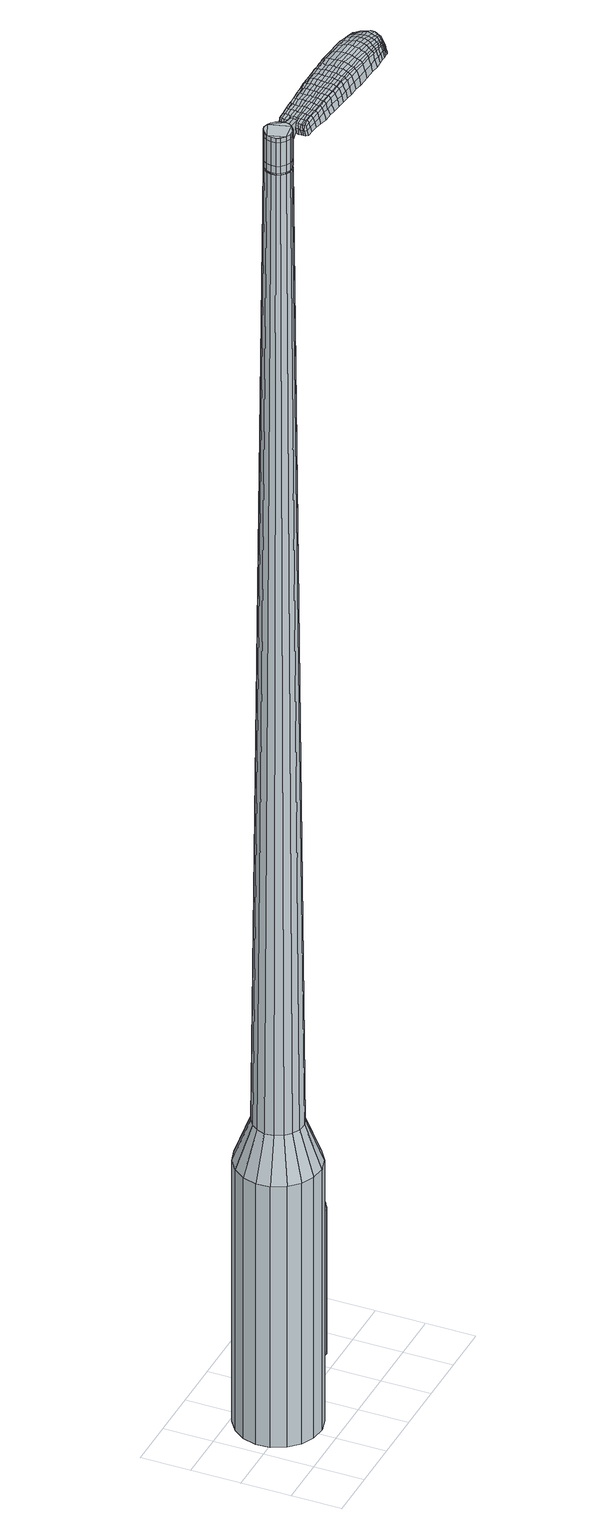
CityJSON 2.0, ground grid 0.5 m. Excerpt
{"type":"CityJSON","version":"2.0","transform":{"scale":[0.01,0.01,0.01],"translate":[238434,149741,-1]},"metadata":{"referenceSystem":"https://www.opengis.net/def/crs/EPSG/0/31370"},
"CityObjects":{
"object1":{"type":"GenericCityObject","attributes":{"cluster":750,"mean_distance_to_centroid":0.29,"new_centroid_x":238434.53,"new_centroid_y":149741.58,"mean_distance_to_camera":14.58,"H1":8.14,"H2":8.27,"Z_final":110.75,"cluster2":-1,"proj_x":238434.38,"proj_y":149743.24,"id_line":48011,"bearing_l":264.84,"distance":1.67,"orientation":"left","G_obj":354.84},"geometry":[{"type":"MultiSurface","lod":"2","boundaries":[[[0,1,2,3]],[[1,4,5,2]],[[4,6,7,5]],[[6,8,9,7]],[[8,10,11,9]],[[10,12,13,11]],[[12,14,15,13]],[[14,16,17,15]],[[16,18,19,17]],[[18,20,21,19]],[[20,22,23,21]],[[22,24,25,23]],[[24,26,27,25]],[[26,28,29,27]],[[28,30,31,29]],[[30,32,33,31]],[[32,34,35,33]],[[34,0,3,35]],[[36,37,38,39]],[[38,40,41,42]],[[41,43,42]],[[42,44,45,46]],[[45,47,46]],[[46,48,49,50]],[[49,51,50]],[[42,46,50,38]],[[50,52,39,38]],[[53,36,39]],[[2,5,7,35]],[[7,9,11,15]],[[11,13,15]],[[15,17,19,23]],[[19,21,23]],[[23,25,27,31]],[[27,29,31]],[[15,23,31,7]],[[31,33,35,7]],[[3,2,35]],[[1,0,54,55]],[[0,34,56,54]],[[34,32,57,56]],[[32,30,58,57]],[[30,28,59,58]],[[28,26,60,59]],[[26,24,61,60]],[[24,22,62,61]],[[22,20,63,62]],[[20,18,64,63]],[[18,16,65,64]],[[16,14,66,65]],[[14,12,67,66]],[[12,10,68,67]],[[10,8,69,68]],[[8,6,70,69]],[[6,4,71,70]],[[4,1,55,71]],[[55,54,72,73]],[[54,56,74,72]],[[56,57,75,74]],[[57,58,76,75]],[[58,59,77,76]],[[59,60,78,77]],[[60,61,79,78]],[[61,62,80,79]],[[62,63,81,80]],[[63,64,82,81]],[[64,65,83,82]],[[65,66,84,83]],[[66,67,85,84]],[[67,68,86,85]],[[68,69,87,86]],[[69,70,88,87]],[[70,71,89,88]],[[71,55,73,89]],[[90,91,92,93]],[[74,94,91,90]],[[75,95,94,74]],[[76,96,95,75]],[[77,97,96,76]],[[98,99,97,77]],[[100,101,99,98]],[[80,102,101,100]],[[103,104,102,80]],[[105,106,104,103]],[[107,108,106,105]],[[109,110,108,107]],[[111,112,110,109]],[[113,114,112,111]],[[115,116,114,113]],[[117,118,116,115]],[[119,120,118,117]],[[93,92,120,119]],[[121,122,123,124]],[[125,121,124,126]],[[127,125,126,128]],[[129,127,128,130]],[[131,129,130,132]],[[133,131,132,134]],[[135,133,134,136]],[[137,135,136,138]],[[139,137,138,140]],[[141,139,140,142]],[[143,141,142,144]],[[145,143,144,146]],[[147,145,146,148]],[[149,147,148,150]],[[151,149,150,152]],[[153,151,152,154]],[[73,72,90,93]],[[72,74,90]],[[78,98,77]],[[78,79,100,98]],[[79,80,100]],[[81,103,80]],[[81,82,105,103]],[[82,83,107,105]],[[83,84,109,107]],[[84,85,111,109]],[[85,86,113,111]],[[86,87,115,113]],[[87,88,117,115]],[[88,89,119,117]],[[89,73,93,119]],[[155,156,92,91]],[[156,157,120,92]],[[157,158,118,120]],[[158,159,116,118]],[[159,160,114,116]],[[160,161,112,114]],[[161,162,110,112]],[[162,163,108,110]],[[163,164,106,108]],[[164,165,104,106]],[[165,102,104]],[[166,101,102]],[[166,167,99,101]],[[167,97,99]],[[155,91,94]],[[39,52,153,168]],[[156,155,169,154]],[[53,39,168,122]],[[155,94,123,169]],[[36,53,122,121]],[[94,95,124,123]],[[37,36,121,125]],[[95,96,126,124]],[[38,37,125,127]],[[96,97,128,126]],[[40,38,127,129]],[[97,167,130,128]],[[41,40,129,131]],[[167,166,132,130]],[[43,41,131,133]],[[166,102,134,132]],[[42,43,133,135]],[[102,165,136,134]],[[44,42,135,137]],[[165,164,138,136]],[[45,44,137,139]],[[164,163,140,138]],[[47,45,139,141]],[[163,162,142,140]],[[46,47,141,143]],[[162,161,144,142]],[[48,46,143,145]],[[161,160,146,144]],[[49,48,145,147]],[[160,159,148,146]],[[51,49,147,149]],[[159,158,150,148]],[[50,51,149,151]],[[158,157,152,150]],[[52,50,151,153]],[[157,156,154,152]],[[153,154,170,171]],[[154,169,172,170]],[[169,123,173,172]],[[123,122,174,173]],[[122,168,175,174]],[[168,153,171,175]],[[176,177,178,179]],[[180,176,179,181]],[[176,180,182,183]],[[177,176,183,184]],[[185,186,187,188]],[[189,185,188,190]],[[185,189,191,192]],[[186,185,192,193]],[[194,195,196,197]],[[198,194,197,199]],[[194,198,200,201]],[[195,194,201,202]],[[203,204,205,206]],[[207,203,206,208]],[[203,207,209,210]],[[204,203,210,211]],[[212,213,214,215]],[[216,212,215,217]],[[212,216,218,219]],[[213,212,219,220]],[[221,222,223,224]],[[225,221,224,226]],[[221,225,227,228]],[[222,221,228,229]],[[230,231,232,233]],[[222,230,233,223]],[[230,222,229,234]],[[231,230,234,235]],[[236,237,238,239]],[[231,236,239,232]],[[236,231,235,240]],[[237,236,240,241]],[[242,180,181,243]],[[237,242,243,238]],[[242,237,241,244]],[[180,242,244,182]],[[245,246,247,248]],[[249,245,248,250]],[[245,249,251,252]],[[246,245,252,253]],[[254,255,256,257]],[[246,254,257,247]],[[254,246,253,258]],[[255,254,258,259]],[[260,261,262,263]],[[255,260,263,256]],[[260,255,259,264]],[[261,260,264,265]],[[266,267,268,269]],[[261,266,269,262]],[[266,261,265,270]],[[267,266,270,271]],[[272,177,184,273]],[[267,272,273,268]],[[272,267,271,274]],[[177,272,274,178]],[[275,276,277,278]],[[279,275,278,280]],[[275,279,281,282]],[[276,275,282,283]],[[284,285,286,287]],[[276,284,287,277]],[[284,276,283,288]],[[285,284,288,289]],[[290,291,292,293]],[[285,290,293,286]],[[290,285,289,294]],[[291,290,294,295]],[[296,189,190,297]],[[291,296,297,292]],[[296,291,295,298]],[[189,296,298,191]],[[299,300,301,302]],[[303,299,302,304]],[[299,303,305,306]],[[300,299,306,307]],[[308,309,310,311]],[[300,308,311,301]],[[308,300,307,312]],[[309,308,312,313]],[[314,315,316,317]],[[309,314,317,310]],[[314,309,313,318]],[[315,314,318,319]],[[320,321,322,323]],[[315,320,323,316]],[[320,315,319,324]],[[321,320,324,325]],[[326,186,193,327]],[[321,326,327,322]],[[326,321,325,328]],[[186,326,328,187]],[[329,215,214,330]],[[331,329,330,332]],[[329,331,333,334]],[[215,329,334,217]],[[335,331,332,336]],[[337,335,336,338]],[[335,337,339,340]],[[331,335,340,333]],[[341,337,338,342]],[[343,341,342,344]],[[341,343,345,346]],[[337,341,346,339]],[[347,343,344,348]],[[349,347,348,350]],[[347,349,351,352]],[[343,347,352,345]],[[353,349,350,354]],[[204,353,354,205]],[[353,204,211,355]],[[349,353,355,351]],[[356,357,202,201]],[[358,356,201,200]],[[356,358,359,360]],[[357,356,360,361]],[[362,363,361,360]],[[364,362,360,359]],[[362,364,365,366]],[[363,362,366,367]],[[368,369,367,366]],[[370,368,366,365]],[[368,370,371,372]],[[369,368,372,373]],[[374,375,373,372]],[[376,374,372,371]],[[374,376,209,207]],[[375,374,207,208]],[[377,378,379,380]],[[279,377,380,281]],[[377,279,280,381]],[[378,377,381,382]],[[383,198,199,384]],[[378,383,384,379]],[[383,378,382,385]],[[198,383,385,200]],[[386,387,388,389]],[[225,386,389,227]],[[386,225,226,390]],[[387,386,390,391]],[[392,393,394,395]],[[387,392,395,388]],[[392,387,391,396]],[[393,392,396,397]],[[398,195,202,399]],[[393,398,399,394]],[[398,393,397,400]],[[195,398,400,196]],[[401,402,403,404]],[[183,401,404,184]],[[401,183,182,405]],[[402,401,405,406]],[[407,408,409,410]],[[402,407,410,403]],[[407,402,406,411]],[[408,407,411,412]],[[413,206,205,414]],[[408,413,414,409]],[[413,408,412,415]],[[206,413,415,208]],[[416,417,418,419]],[[188,416,419,190]],[[416,188,187,420]],[[417,416,420,421]],[[422,210,209,423]],[[417,422,423,418]],[[422,417,421,424]],[[210,422,424,211]],[[425,426,427,428]],[[303,425,428,305]],[[425,303,304,429]],[[426,425,429,430]],[[431,216,217,432]],[[426,431,432,427]],[[431,426,430,433]],[[216,431,433,218]],[[434,435,436,437]],[[249,434,437,251]],[[434,249,250,438]],[[435,434,438,439]],[[440,441,442,443]],[[435,440,443,436]],[[440,435,439,444]],[[441,440,444,445]],[[446,213,220,447]],[[441,446,447,442]],[[446,441,445,448]],[[213,446,448,214]],[[449,450,439,438]],[[248,449,438,250]],[[449,248,247,451]],[[450,449,451,452]],[[453,454,445,444]],[[450,453,444,439]],[[453,450,452,455]],[[454,453,455,456]],[[457,330,214,448]],[[454,457,448,445]],[[457,454,456,458]],[[330,457,458,332]],[[459,460,461,462]],[[306,459,462,307]],[[459,306,305,428]],[[460,459,428,427]],[[463,334,333,464]],[[460,463,464,461]],[[463,460,427,432]],[[334,463,432,217]],[[465,466,452,451]],[[257,465,451,247]],[[465,257,256,467]],[[466,465,467,468]],[[469,470,456,455]],[[466,469,455,452]],[[469,466,468,471]],[[470,469,471,472]],[[473,336,332,458]],[[470,473,458,456]],[[473,470,472,474]],[[336,473,474,338]],[[475,476,477,478]],[[312,475,478,313]],[[475,312,307,462]],[[476,475,462,461]],[[479,340,339,480]],[[476,479,480,477]],[[479,476,461,464]],[[340,479,464,333]],[[481,482,468,467]],[[263,481,467,256]],[[481,263,262,483]],[[482,481,483,484]],[[485,486,472,471]],[[482,485,471,468]],[[485,482,484,487]],[[486,485,487,488]],[[489,342,338,474]],[[486,489,474,472]],[[489,486,488,490]],[[342,489,490,344]],[[491,492,493,494]],[[318,491,494,319]],[[491,318,313,478]],[[492,491,478,477]],[[495,346,345,496]],[[492,495,496,493]],[[495,492,477,480]],[[346,495,480,339]],[[497,498,484,483]],[[269,497,483,262]],[[497,269,268,499]],[[498,497,499,500]],[[501,502,488,487]],[[498,501,487,484]],[[501,498,500,503]],[[502,501,503,504]],[[505,348,344,490]],[[502,505,490,488]],[[505,502,504,506]],[[348,505,506,350]],[[507,508,509,510]],[[324,507,510,325]],[[507,324,319,494]],[[508,507,494,493]],[[511,352,351,512]],[[508,511,512,509]],[[511,508,493,496]],[[352,511,496,345]],[[513,514,500,499]],[[273,513,499,268]],[[513,273,184,404]],[[514,513,404,403]],[[515,516,504,503]],[[514,515,503,500]],[[515,514,403,410]],[[516,515,410,409]],[[517,354,350,506]],[[516,517,506,504]],[[517,516,409,414]],[[354,517,414,205]],[[518,519,421,420]],[[328,518,420,187]],[[518,328,325,510]],[[519,518,510,509]],[[520,355,211,424]],[[519,520,424,421]],[[520,519,509,512]],[[355,520,512,351]],[[521,522,382,381]],[[278,521,381,280]],[[521,278,277,523]],[[522,521,523,524]],[[525,358,200,385]],[[522,525,385,382]],[[525,522,524,526]],[[358,525,526,359]],[[527,528,529,530]],[[228,527,530,229]],[[527,228,227,389]],[[528,527,389,388]],[[531,532,533,534]],[[528,531,534,529]],[[531,528,388,395]],[[532,531,395,394]],[[535,357,361,536]],[[532,535,536,533]],[[535,532,394,399]],[[357,535,399,202]],[[537,538,524,523]],[[287,537,523,277]],[[537,287,286,539]],[[538,537,539,540]],[[541,364,359,526]],[[538,541,526,524]],[[541,538,540,542]],[[364,541,542,365]],[[543,544,545,546]],[[234,543,546,235]],[[543,234,229,530]],[[544,543,530,529]],[[547,548,549,550]],[[544,547,550,545]],[[547,544,529,534]],[[548,547,534,533]],[[551,363,367,552]],[[548,551,552,549]],[[551,548,533,536]],[[363,551,536,361]],[[553,554,540,539]],[[293,553,539,286]],[[553,293,292,555]],[[554,553,555,556]],[[557,370,365,542]],[[554,557,542,540]],[[557,554,556,558]],[[370,557,558,371]],[[559,560,561,562]],[[240,559,562,241]],[[559,240,235,546]],[[560,559,546,545]],[[563,564,565,566]],[[560,563,566,561]],[[563,560,545,550]],[[564,563,550,549]],[[567,369,373,568]],[[564,567,568,565]],[[567,564,549,552]],[[369,567,552,367]],[[569,570,556,555]],[[297,569,555,292]],[[569,297,190,419]],[[570,569,419,418]],[[571,376,371,558]],[[570,571,558,556]],[[571,570,418,423]],[[376,571,423,209]],[[572,573,406,405]],[[244,572,405,182]],[[572,244,241,562]],[[573,572,562,561]],[[574,575,412,411]],[[573,574,411,406]],[[574,573,561,566]],[[575,574,566,565]],[[576,375,208,415]],[[575,576,415,412]],[[576,575,565,568]],[[375,576,568,373]],[[577,578,579,580]],[[580,579,581,582]],[[583,581,579,584]],[[584,579,578,585]],[[586,587,588,589]],[[589,588,590,591]],[[592,590,588,593]],[[593,588,587,594]],[[595,596,597,598]],[[598,597,599,600]],[[601,599,597,602]],[[602,597,596,603]],[[604,605,606,607]],[[607,606,608,609]],[[610,608,606,611]],[[611,606,605,612]],[[613,614,615,616]],[[616,615,617,618]],[[619,617,615,620]],[[620,615,614,621]],[[622,623,624,625]],[[625,624,626,627]],[[628,626,624,629]],[[629,624,623,630]],[[631,632,633,634]],[[634,633,623,622]],[[630,623,633,635]],[[635,633,632,636]],[[637,638,639,640]],[[640,639,632,631]],[[636,632,639,641]],[[641,639,638,642]],[[582,581,643,644]],[[644,643,638,637]],[[642,638,643,645]],[[645,643,581,583]],[[646,647,648,649]],[[649,648,650,651]],[[652,650,648,653]],[[653,648,647,654]],[[655,656,657,658]],[[658,657,647,646]],[[654,647,657,659]],[[659,657,656,660]],[[661,662,663,664]],[[664,663,656,655]],[[660,656,663,665]],[[665,663,662,666]],[[667,668,669,670]],[[670,669,662,661]],[[666,662,669,671]],[[671,669,668,672]],[[585,578,673,674]],[[674,673,668,667]],[[672,668,673,675]],[[675,673,578,577]],[[676,677,678,679]],[[679,678,680,681]],[[682,680,678,683]],[[683,678,677,684]],[[685,686,687,688]],[[688,687,677,676]],[[684,677,687,689]],[[689,687,686,690]],[[691,692,693,694]],[[694,693,686,685]],[[690,686,693,695]],[[695,693,692,696]],[[591,590,697,698]],[[698,697,692,691]],[[696,692,697,699]],[[699,697,590,592]],[[700,701,702,703]],[[703,702,704,705]],[[706,704,702,707]],[[707,702,701,708]],[[709,710,711,712]],[[712,711,701,700]],[[708,701,711,713]],[[713,711,710,714]],[[715,716,717,718]],[[718,717,710,709]],[[714,710,717,719]],[[719,717,716,720]],[[721,722,723,724]],[[724,723,716,715]],[[720,716,723,725]],[[725,723,722,726]],[[594,587,727,728]],[[728,727,722,721]],[[726,722,727,729]],[[729,727,587,586]],[[613,616,730,731]],[[731,730,732,733]],[[734,732,730,174]],[[174,730,616,618]],[[733,732,735,736]],[[736,735,737,738]],[[739,737,735,740]],[[740,735,732,734]],[[738,737,741,742]],[[742,741,743,744]],[[745,743,741,746]],[[746,741,737,739]],[[744,743,747,748]],[[748,747,749,750]],[[751,749,747,752]],[[752,747,743,745]],[[750,749,753,754]],[[754,753,605,604]],[[612,605,753,755]],[[755,753,749,751]],[[603,756,757,602]],[[602,757,758,601]],[[759,758,757,760]],[[760,757,756,761]],[[761,762,763,760]],[[760,763,764,759]],[[765,764,763,766]],[[766,763,762,767]],[[767,768,769,766]],[[766,769,770,765]],[[771,770,769,772]],[[772,769,768,773]],[[773,774,775,772]],[[772,775,776,771]],[[610,776,775,608]],[[608,775,774,609]],[[777,778,779,780]],[[780,779,680,682]],[[681,680,779,781]],[[781,779,778,782]],[[600,599,783,784]],[[784,783,778,777]],[[782,778,783,785]],[[785,783,599,601]],[[786,787,788,789]],[[789,788,626,628]],[[627,626,788,790]],[[790,788,787,791]],[[792,793,794,795]],[[795,794,787,786]],[[791,787,794,796]],[[796,794,793,797]],[[603,596,798,799]],[[799,798,793,792]],[[797,793,798,800]],[[800,798,596,595]],[[801,802,803,804]],[[804,803,584,585]],[[583,584,803,805]],[[805,803,802,806]],[[807,808,809,810]],[[810,809,802,801]],[[806,802,809,811]],[[811,809,808,812]],[[604,607,813,814]],[[814,813,808,807]],[[812,808,813,815]],[[815,813,607,609]],[[816,817,818,819]],[[819,818,589,591]],[[586,589,818,820]],[[820,818,817,821]],[[610,611,822,823]],[[823,822,817,816]],[[821,817,822,824]],[[824,822,611,612]],[[825,826,704,827]],[[827,704,706]],[[705,704,828]],[[828,704,826,829]],[[618,617,830,831]],[[831,830,826,825]],[[829,826,830,832]],[[832,830,617,619]],[[833,834,835]],[[835,834,650,652]],[[651,650,834,836]],[[836,834,833,837]],[[838,839,840,841]],[[841,840,833,835]],[[837,833,840,842]],[[842,840,839,843]],[[621,614,844,845]],[[845,844,839,838]],[[843,839,844,846]],[[846,844,614,613]],[[837,847,836]],[[836,847,649,651]],[[646,649,847,848]],[[843,849,850,842]],[[842,850,847,837]],[[848,847,850,851]],[[851,850,849,852]],[[613,731,171,846]],[[846,171,849,843]],[[852,849,171,853]],[[853,171,731,733]],[[854,855,856,857]],[[857,856,707,708]],[[706,707,856,827]],[[827,856,855,825]],[[734,174,858,859]],[[859,858,855,854]],[[825,855,858,831]],[[831,858,174,618]],[[848,860,658,646]],[[655,658,860,861]],[[861,860,862]],[[852,863,864,851]],[[851,864,860,848]],[[862,860,864,865]],[[865,864,863,866]],[[733,736,867,853]],[[853,867,863,852]],[[866,863,867,868]],[[868,867,736,738]],[[869,870,871,872]],[[872,871,713,714]],[[708,713,871,857]],[[857,871,870,854]],[[739,740,873,874]],[[874,873,870,869]],[[854,870,873,859]],[[859,873,740,734]],[[862,875,876,861]],[[861,876,664,655]],[[661,664,876,877]],[[877,876,875,878]],[[866,879,880,865]],[[865,880,875,862]],[[878,875,880,881]],[[881,880,879,882]],[[738,742,883,868]],[[868,883,879,866]],[[882,879,883,884]],[[884,883,742,744]],[[885,886,887,888]],[[888,887,719,720]],[[714,719,887,872]],[[872,887,886,869]],[[745,746,889,890]],[[890,889,886,885]],[[869,886,889,874]],[[874,889,746,739]],[[878,891,892,877]],[[877,892,670,661]],[[667,670,892,893]],[[893,892,891,894]],[[882,895,896,881]],[[881,896,891,878]],[[894,891,896,897]],[[897,896,895,898]],[[744,748,899,884]],[[884,899,895,882]],[[898,895,899,900]],[[900,899,748,750]],[[901,902,903,904]],[[904,903,725,726]],[[720,725,903,888]],[[888,903,902,885]],[[751,752,905,906]],[[906,905,902,901]],[[885,902,905,890]],[[890,905,752,745]],[[894,907,908,893]],[[893,908,674,667]],[[585,674,908,804]],[[804,908,907,801]],[[898,909,910,897]],[[897,910,907,894]],[[801,907,910,810]],[[810,910,909,807]],[[750,754,911,900]],[[900,911,909,898]],[[807,909,911,814]],[[814,911,754,604]],[[821,912,913,820]],[[820,913,729,586]],[[726,729,913,904]],[[904,913,912,901]],[[612,755,914,824]],[[824,914,912,821]],[[901,912,914,906]],[[906,914,755,751]],[[782,915,916,781]],[[781,916,679,681]],[[676,679,916,917]],[[917,916,915,918]],[[601,758,919,785]],[[785,919,915,782]],[[918,915,919,920]],[[920,919,758,759]],[[921,922,923,924]],[[924,923,629,630]],[[628,629,923,789]],[[789,923,922,786]],[[925,926,927,928]],[[928,927,922,921]],[[786,922,927,795]],[[795,927,926,792]],[[761,756,929,930]],[[930,929,926,925]],[[792,926,929,799]],[[799,929,756,603]],[[918,931,932,917]],[[917,932,688,676]],[[685,688,932,933]],[[933,932,931,934]],[[759,764,935,920]],[[920,935,931,918]],[[934,931,935,936]],[[936,935,764,765]],[[937,938,939,940]],[[940,939,635,636]],[[630,635,939,924]],[[924,939,938,921]],[[941,942,943,944]],[[944,943,938,937]],[[921,938,943,928]],[[928,943,942,925]],[[767,762,945,946]],[[946,945,942,941]],[[925,942,945,930]],[[930,945,762,761]],[[934,947,948,933]],[[933,948,694,685]],[[691,694,948,949]],[[949,948,947,950]],[[765,770,951,936]],[[936,951,947,934]],[[950,947,951,952]],[[952,951,770,771]],[[953,954,955,956]],[[956,955,641,642]],[[636,641,955,940]],[[940,955,954,937]],[[957,958,959,960]],[[960,959,954,953]],[[937,954,959,944]],[[944,959,958,941]],[[773,768,961,962]],[[962,961,958,957]],[[941,958,961,946]],[[946,961,768,767]],[[950,963,964,949]],[[949,964,698,691]],[[591,698,964,819]],[[819,964,963,816]],[[771,776,965,952]],[[952,965,963,950]],[[816,963,965,823]],[[823,965,776,610]],[[806,966,967,805]],[[805,967,645,583]],[[642,645,967,956]],[[956,967,966,953]],[[812,968,969,811]],[[811,969,966,806]],[[953,966,969,960]],[[960,969,968,957]],[[609,774,970,815]],[[815,970,968,812]],[[957,968,970,962]],[[962,970,774,773]],[[577,580,179,178]],[[580,582,181,179]],[[592,593,192,191]],[[593,594,193,192]],[[595,598,197,196]],[[598,600,199,197]],[[619,620,219,218]],[[620,621,220,219]],[[622,625,224,223]],[[625,627,226,224]],[[631,634,233,232]],[[634,622,223,233]],[[637,640,239,238]],[[640,631,232,239]],[[582,644,243,181]],[[644,637,238,243]],[[652,653,252,251]],[[653,654,253,252]],[[654,659,258,253]],[[659,660,259,258]],[[660,665,264,259]],[[665,666,265,264]],[[666,671,270,265]],[[671,672,271,270]],[[672,675,274,271]],[[675,577,178,274]],[[682,683,282,281]],[[683,684,283,282]],[[684,689,288,283]],[[689,690,289,288]],[[690,695,294,289]],[[695,696,295,294]],[[696,699,298,295]],[[699,592,191,298]],[[700,703,302,301]],[[703,705,304,302]],[[709,712,311,310]],[[712,700,301,311]],[[715,718,317,316]],[[718,709,310,317]],[[721,724,323,322]],[[724,715,316,323]],[[594,728,327,193]],[[728,721,322,327]],[[777,780,380,379]],[[780,682,281,380]],[[600,784,384,199]],[[784,777,379,384]],[[627,790,390,226]],[[790,791,391,390]],[[791,796,396,391]],[[796,797,397,396]],[[797,800,400,397]],[[800,595,196,400]],[[705,828,429,304]],[[828,829,430,429]],[[829,832,433,430]],[[832,619,218,433]],[[835,437,436]],[[835,652,251,437]],[[838,841,443,442]],[[841,835,436,443]],[[621,845,447,220]],[[845,838,442,447]],[[971,972,973,974]],[[975,976,974,973]],[[977,978,979,980]],[[981,982,983,984]],[[972,985,986,973]],[[987,975,973,986]],[[988,977,980,989]],[[990,991,982,981]],[[985,992,993,986]],[[993,994,987,986]],[[995,988,989,996]],[[997,991,990,998]],[[992,999,1000,993]],[[1000,1001,994,993]],[[1002,995,996,1003]],[[1004,997,998,1005]],[[1006,1007,1008,1009]],[[1010,1011,1007,1006]],[[1010,1012,1013,1011]],[[1012,1014,1015,1013]],[[1016,1017,1018,1019]],[[1020,1021,1017,1016]],[[1022,1023,1021,1020]],[[1024,1025,1023,1022]],[[1019,1008,1007,1016]],[[1016,1007,1011,1020]],[[1011,1013,1022,1020]],[[1013,1015,1024,1022]],[[980,979,976,975]],[[989,980,975,987]],[[994,996,989,987]],[[1001,1003,996,994]],[[981,984,978,977]],[[990,981,977,988]],[[998,990,988,995]],[[1005,998,995,1002]],[[982,1006,1009,983]],[[991,1010,1006,982]],[[1012,1010,991,997]],[[1014,1012,997,1004]],[[1026,1027,1028,1029]],[[1028,1030,1031,1032]],[[1028,1032,1033,1034]],[[1028,1034,1029]],[[1035,1026,1029,1036]],[[1037,1036,1029,1038]],[[1039,1038,1029]],[[1040,1028,1027,1041]],[[1042,1040,1041,1043]],[[1044,1042,1043,1045]],[[1046,1044,1045,1047]],[[1048,1046,1047,1049]],[[1049,1050,1051,1052]],[[1049,1052,1053,1054]],[[1049,1054,1055,1056]],[[1055,1057,1058,1059]],[[1055,1059,1060,1061]],[[1055,1061,1056]],[[1049,1056,1048]],[[1062,1063,1027,1026]],[[1064,1065,1030,1028]],[[1066,1067,1039,1029]],[[1063,1068,1041,1027]],[[1069,1064,1028,1040]],[[1068,1070,1043,1041]],[[1071,1069,1040,1042]],[[1070,1072,1045,1043]],[[1073,1071,1042,1044]],[[1072,1074,1047,1045]],[[1075,1073,1044,1046]],[[1074,1076,1049,1047]],[[1077,1075,1046,1048]],[[1076,1078,1050,1049]],[[1079,1080,1057,1055]],[[1081,1077,1048,1056]],[[1051,1050,1078,1082]],[[1052,1051,1082,1083]],[[1053,1052,1083,1084]],[[1054,1053,1084,1085]],[[1055,1054,1085,1079]],[[1086,1062,1026,1035]],[[1087,1086,1035,1036]],[[1088,1087,1036,1037]],[[1089,1088,1037,1038]],[[1067,1089,1038,1039]],[[1031,1030,1065,1090]],[[1058,1057,1080,1091]],[[1032,1031,1090,1092]],[[1033,1032,1092,1093]],[[1034,1033,1093,1094]],[[1029,1034,1094,1066]],[[1059,1058,1091,1095]],[[1060,1059,1095,1096]],[[1061,1060,1096,1097]],[[1056,1061,1097,1081]]]}]}
},
"vertices":[
[97,56,384],[93,41,384],[93,41,96],[97,56,96],[84,29,384],[84,29,96],[72,21,384],[72,21,96],[58,17,384],[58,17,96],[43,19,384],[43,19,96],[30,25,384],[30,25,96],[20,35,384],[20,35,96],[13,49,384],[13,49,96],[12,63,384],[12,63,96],[16,77,384],[16,77,96],[25,89,384],[25,89,96],[37,98,384],[37,98,96],[51,102,384],[51,102,96],[65,100,384],[65,100,96],[79,94,384],[79,94,96],[89,84,384],[89,84,96],[95,70,384],[95,70,96],[65,67,1524],[62,70,1524],[58,72,1524],[68,58,1524],[53,73,1524],[49,72,1524],[42,65,1524],[45,69,1524],[41,61,1524],[41,56,1524],[47,48,1524],[43,52,1524],[51,46,1524],[56,46,1524],[64,50,1524],[60,47,1524],[67,54,1524],[67,63,1524],[79,57,429],[77,49,429],[79,66,429],[75,74,429],[69,80,429],[61,84,429],[52,85,429],[44,82,429],[37,77,429],[32,70,429],[29,62,429],[30,53,429],[34,45,429],[40,39,429],[48,35,429],[57,34,429],[65,37,429],[72,42,429],[68,58,1483],[67,54,1483],[67,63,1483],[65,67,1483],[62,70,1483],[58,72,1483],[53,73,1483],[49,72,1483],[45,69,1483],[42,65,1483],[41,61,1483],[41,56,1483],[43,52,1483],[47,48,1483],[51,46,1483],[56,46,1483],[60,47,1483],[64,50,1483],[67,58,1483],[67,58,1485],[66,54,1485],[66,54,1483],[67,63,1485],[65,67,1485],[62,70,1485],[58,72,1485],[53,72,1483],[53,72,1485],[49,71,1483],[49,71,1485],[45,69,1485],[43,65,1483],[43,65,1485],[42,61,1483],[42,61,1485],[42,56,1483],[42,56,1485],[44,52,1483],[44,52,1485],[47,49,1483],[47,49,1485],[51,47,1483],[51,47,1485],[55,47,1483],[55,47,1485],[60,48,1483],[60,48,1485],[63,50,1483],[63,50,1485],[65,67,1519],[67,63,1519],[67,63,1493],[65,67,1493],[62,70,1519],[62,70,1493],[58,72,1519],[58,72,1493],[53,73,1519],[53,73,1493],[49,72,1519],[49,72,1493],[45,69,1519],[45,69,1493],[42,65,1519],[42,65,1493],[41,61,1519],[41,61,1493],[41,56,1519],[41,56,1493],[43,52,1519],[43,52,1493],[47,48,1519],[47,48,1493],[51,46,1519],[51,46,1493],[56,46,1519],[56,46,1493],[60,47,1519],[60,47,1493],[64,50,1519],[64,50,1493],[67,54,1519],[67,54,1493],[68,58,1485],[67,54,1485],[64,50,1485],[60,47,1485],[56,46,1485],[51,46,1485],[47,48,1485],[43,52,1485],[41,56,1485],[41,61,1485],[42,65,1485],[49,72,1485],[53,73,1485],[68,58,1519],[68,58,1493],[86,53,1513],[86,53,1518],[86,57,1513],[87,60,1513],[87,60,1518],[86,57,1518],[158,30,1519],[151,31,1518],[153,30,1509],[160,29,1510],[167,29,1519],[168,28,1510],[166,31,1526],[158,32,1525],[151,33,1525],[162,69,1519],[155,69,1518],[154,68,1525],[161,67,1525],[171,68,1519],[170,67,1526],[172,70,1510],[164,70,1510],[156,71,1509],[234,45,1519],[233,41,1519],[234,41,1513],[235,45,1513],[233,49,1519],[234,49,1513],[231,49,1524],[232,45,1524],[232,41,1524],[160,51,1530],[152,52,1529],[152,49,1529],[159,48,1530],[169,51,1531],[169,47,1531],[169,54,1530],[160,55,1530],[153,56,1529],[79,58,1512],[79,56,1512],[80,56,1517],[81,58,1517],[80,61,1512],[81,61,1517],[81,62,1506],[80,58,1506],[80,56,1506],[217,26,1519],[214,26,1519],[215,25,1512],[218,25,1512],[220,27,1518],[221,25,1512],[219,28,1522],[217,28,1523],[214,28,1524],[209,26,1519],[204,26,1519],[205,25,1512],[210,25,1512],[209,28,1524],[203,28,1525],[198,27,1519],[190,27,1519],[191,26,1511],[199,25,1511],[197,28,1526],[189,29,1526],[179,28,1519],[180,27,1510],[178,30,1526],[85,41,1513],[93,40,1513],[92,41,1518],[85,42,1517],[80,42,1512],[81,43,1516],[81,41,1506],[86,40,1507],[94,39,1507],[100,39,1514],[108,38,1515],[107,39,1520],[100,40,1519],[101,38,1507],[109,36,1507],[115,37,1515],[122,36,1516],[122,37,1522],[114,38,1521],[116,35,1508],[123,34,1508],[130,34,1517],[137,33,1517],[136,35,1524],[129,36,1523],[131,33,1508],[138,32,1509],[144,32,1518],[143,34,1524],[145,31,1509],[222,62,1519],[218,63,1519],[218,61,1524],[221,61,1523],[224,61,1518],[223,60,1522],[225,62,1512],[223,63,1512],[219,64,1512],[213,64,1519],[208,65,1519],[207,63,1525],[213,62,1524],[215,65,1512],[209,66,1512],[202,65,1519],[194,66,1519],[193,65,1526],[201,64,1526],[203,67,1511],[195,68,1511],[182,67,1519],[181,66,1526],[184,69,1510],[88,71,1513],[96,71,1513],[97,72,1507],[89,72,1507],[83,71,1512],[84,72,1506],[83,70,1516],[87,70,1517],[95,70,1518],[103,71,1514],[111,71,1515],[112,72,1507],[104,72,1507],[102,70,1519],[110,69,1520],[118,70,1515],[126,70,1516],[127,72,1508],[120,72,1508],[117,69,1521],[125,69,1522],[133,70,1517],[140,70,1517],[142,71,1509],[134,71,1508],[132,69,1523],[139,68,1524],[148,69,1518],[149,71,1509],[147,68,1524],[86,58,1519],[86,55,1519],[93,57,1520],[93,54,1520],[94,60,1520],[86,61,1519],[101,56,1522],[101,54,1522],[108,56,1523],[108,53,1523],[109,59,1523],[101,59,1521],[116,55,1524],[115,52,1524],[123,54,1525],[123,52,1525],[123,58,1525],[116,58,1524],[130,54,1526],[130,51,1526],[138,53,1527],[137,50,1527],[138,57,1527],[131,57,1526],[145,53,1528],[145,49,1528],[145,56,1528],[229,45,1527],[229,41,1527],[228,49,1526],[224,50,1527],[225,46,1528],[224,42,1528],[218,46,1529],[218,42,1529],[218,50,1528],[211,51,1530],[211,47,1530],[211,43,1530],[204,48,1531],[203,44,1531],[204,52,1530],[195,52,1531],[195,48,1531],[194,45,1531],[182,49,1531],[181,46,1531],[182,53,1531],[226,60,1518],[228,58,1519],[229,58,1513],[227,61,1513],[224,59,1523],[227,57,1523],[231,54,1519],[232,54,1513],[229,53,1524],[222,28,1518],[225,29,1518],[223,30,1523],[221,28,1523],[223,26,1513],[225,28,1513],[227,31,1519],[230,34,1519],[229,35,1524],[226,32,1523],[228,31,1513],[231,34,1513],[232,37,1519],[230,38,1524],[233,37,1513],[157,34,1528],[158,36,1528],[151,36,1528],[150,35,1527],[166,33,1528],[167,34,1529],[158,38,1529],[159,41,1530],[151,42,1529],[151,39,1528],[167,37,1529],[168,40,1530],[159,45,1530],[152,45,1529],[168,44,1531],[161,66,1528],[161,63,1529],[169,63,1529],[169,65,1528],[153,66,1527],[153,64,1528],[160,59,1529],[169,59,1530],[153,60,1528],[81,70,1512],[80,68,1512],[82,68,1517],[82,70,1517],[82,71,1506],[81,69,1506],[80,65,1512],[81,65,1517],[81,65,1506],[78,44,1512],[78,45,1512],[79,45,1506],[79,43,1506],[79,44,1517],[79,46,1517],[78,48,1512],[79,50,1512],[79,50,1506],[79,47,1506],[80,48,1517],[80,51,1517],[79,53,1512],[80,53,1506],[80,53,1517],[85,44,1519],[85,45,1519],[92,43,1520],[92,44,1520],[85,47,1519],[85,50,1519],[92,47,1520],[93,49,1520],[85,53,1519],[93,52,1520],[87,69,1519],[87,67,1519],[94,67,1520],[95,69,1520],[87,64,1519],[94,64,1520],[99,42,1521],[100,43,1521],[107,41,1522],[107,42,1522],[100,46,1521],[100,48,1521],[107,45,1522],[107,47,1523],[100,51,1522],[108,50,1523],[102,68,1521],[102,66,1521],[109,66,1522],[109,68,1522],[101,63,1521],[109,63,1522],[114,40,1523],[114,41,1523],[122,39,1524],[122,40,1524],[115,44,1523],[115,47,1524],[122,43,1525],[122,46,1525],[115,49,1524],[122,49,1525],[117,68,1523],[117,66,1523],[124,65,1524],[124,67,1524],[116,62,1524],[124,62,1525],[129,38,1525],[129,39,1525],[136,37,1526],[136,38,1526],[129,42,1526],[130,45,1526],[137,41,1527],[137,44,1527],[130,48,1526],[137,47,1527],[132,67,1525],[131,65,1525],[139,65,1526],[139,67,1526],[131,61,1526],[138,61,1527],[143,36,1527],[144,37,1527],[144,40,1527],[144,43,1528],[145,46,1528],[146,66,1527],[146,64,1527],[146,60,1528],[222,60,1525],[224,57,1525],[219,60,1526],[220,58,1526],[226,54,1526],[222,54,1527],[219,29,1525],[221,30,1525],[217,30,1526],[215,29,1525],[223,32,1525],[226,35,1526],[222,35,1527],[219,32,1526],[228,38,1526],[223,38,1527],[214,61,1526],[215,59,1527],[207,62,1527],[209,60,1528],[217,55,1528],[210,56,1529],[210,29,1526],[212,30,1527],[205,31,1528],[204,29,1527],[214,33,1527],[215,35,1528],[209,36,1529],[207,33,1528],[217,39,1528],[210,39,1530],[201,63,1528],[202,60,1529],[193,64,1528],[194,61,1529],[203,56,1529],[194,57,1530],[198,29,1528],[199,31,1528],[191,32,1529],[190,30,1528],[200,34,1529],[202,37,1530],[193,38,1530],[192,34,1530],[203,40,1530],[194,41,1531],[181,64,1529],[182,62,1529],[182,58,1530],[178,31,1528],[179,33,1529],[179,36,1530],[180,39,1530],[181,42,1531],[153,32,1509],[152,33,1518],[159,32,1518],[160,31,1509],[167,31,1519],[168,30,1510],[166,33,1525],[158,34,1525],[151,35,1525],[154,66,1525],[155,67,1518],[162,67,1518],[161,65,1525],[171,66,1519],[170,65,1525],[172,68,1510],[163,68,1509],[156,69,1509],[232,41,1513],[231,41,1519],[231,45,1519],[232,45,1513],[231,48,1519],[232,48,1513],[229,48,1524],[230,45,1524],[230,42,1524],[153,49,1528],[153,52,1528],[160,51,1529],[160,48,1529],[169,50,1529],[169,47,1529],[169,54,1529],[160,55,1529],[153,55,1528],[82,55,1516],[81,55,1512],[82,58,1512],[83,58,1516],[82,61,1512],[83,61,1516],[83,61,1506],[83,58,1506],[82,55,1506],[215,27,1512],[214,28,1519],[217,28,1518],[218,27,1512],[219,29,1518],[220,27,1512],[219,30,1522],[217,30,1523],[214,30,1523],[205,27,1512],[204,28,1519],[209,28,1519],[210,27,1512],[209,30,1524],[203,30,1525],[191,27,1511],[190,29,1519],[198,28,1519],[199,27,1511],[197,30,1525],[189,31,1526],[179,30,1519],[180,29,1510],[178,32,1526],[93,43,1518],[93,42,1513],[86,43,1513],[85,44,1517],[81,44,1512],[82,45,1515],[82,43,1506],[87,42,1506],[94,41,1507],[107,41,1520],[108,40,1514],[101,41,1514],[100,42,1519],[102,40,1507],[109,38,1507],[122,39,1522],[123,38,1516],[115,39,1515],[115,40,1521],[116,37,1508],[124,36,1508],[137,37,1523],[137,35,1517],[130,36,1516],[129,38,1522],[131,35,1508],[138,34,1508],[145,34,1517],[144,36,1524],[146,33,1509],[217,60,1523],[218,61,1519],[221,60,1518],[220,59,1523],[223,59,1518],[222,59,1522],[224,61,1512],[222,61,1512],[219,62,1512],[207,61,1525],[207,63,1519],[213,62,1519],[212,60,1524],[214,63,1512],[209,64,1512],[193,63,1526],[194,64,1519],[202,63,1519],[201,62,1525],[203,65,1511],[195,66,1511],[182,65,1519],[181,64,1526],[184,67,1510],[97,70,1507],[96,69,1513],[88,69,1513],[89,70,1506],[83,69,1512],[84,70,1506],[84,69,1515],[88,68,1517],[95,68,1518],[112,70,1507],[111,69,1514],[103,69,1514],[104,70,1507],[103,68,1519],[110,68,1520],[127,70,1508],[126,68,1516],[118,68,1515],[120,70,1508],[117,67,1521],[125,67,1522],[142,69,1508],[140,68,1517],[133,68,1516],[134,69,1508],[132,67,1522],[139,66,1523],[148,67,1517],[149,69,1509],[147,66,1524],[87,58,1518],[87,55,1518],[94,57,1519],[94,54,1519],[94,60,1519],[101,56,1520],[101,54,1520],[109,56,1521],[109,53,1521],[109,59,1521],[102,59,1520],[116,55,1523],[116,52,1523],[124,54,1524],[123,52,1524],[124,57,1524],[117,58,1523],[131,54,1525],[131,51,1525],[138,53,1526],[138,50,1526],[139,56,1526],[131,57,1525],[146,52,1527],[145,49,1527],[146,56,1527],[227,42,1526],[228,45,1526],[227,49,1525],[223,49,1526],[224,45,1526],[223,42,1526],[217,43,1528],[217,46,1528],[217,50,1527],[210,51,1528],[210,47,1529],[210,43,1529],[203,44,1530],[203,47,1530],[203,51,1529],[194,52,1530],[194,48,1530],[194,45,1530],[181,46,1530],[182,49,1530],[182,53,1530],[227,57,1513],[226,57,1518],[224,59,1518],[225,60,1512],[223,58,1523],[225,56,1523],[229,53,1519],[230,53,1513],[227,52,1523],[222,31,1523],[223,31,1518],[221,29,1518],[220,30,1523],[222,28,1512],[224,30,1512],[227,36,1523],[228,35,1519],[226,33,1519],[225,33,1523],[227,32,1513],[229,35,1513],[230,38,1519],[229,38,1524],[231,38,1513],[151,37,1527],[158,36,1527],[158,35,1527],[151,36,1526],[166,34,1527],[167,35,1528],[152,43,1528],[159,42,1528],[159,39,1528],[152,40,1527],[167,38,1528],[168,41,1529],[159,45,1529],[152,46,1528],[168,44,1529],[169,62,1528],[161,63,1527],[161,64,1527],[169,64,1527],[154,65,1526],[154,63,1527],[161,59,1528],[169,58,1528],[153,59,1527],[83,67,1516],[83,68,1512],[83,68,1516],[83,70,1506],[84,69,1506],[82,65,1512],[83,64,1516],[83,65,1506],[80,45,1512],[80,44,1512],[81,44,1506],[81,45,1516],[81,46,1516],[82,50,1506],[81,50,1512],[81,47,1512],[81,47,1506],[82,48,1516],[82,50,1516],[81,53,1512],[82,52,1506],[82,53,1516],[86,45,1518],[93,44,1519],[86,50,1518],[86,48,1518],[93,47,1519],[93,49,1519],[93,52,1519],[95,67,1519],[88,67,1518],[88,68,1518],[95,68,1519],[88,64,1518],[95,63,1519],[100,43,1520],[107,42,1521],[108,43,1521],[101,48,1520],[100,46,1520],[108,45,1521],[108,48,1521],[101,51,1520],[108,50,1521],[110,66,1521],[102,66,1520],[102,67,1520],[110,67,1521],[102,63,1520],[109,62,1521],[115,42,1522],[115,41,1522],[122,40,1523],[122,41,1523],[115,47,1522],[115,44,1522],[123,43,1523],[123,46,1524],[116,50,1523],[123,49,1524],[125,65,1523],[117,65,1522],[117,67,1522],[125,66,1523],[117,62,1522],[124,61,1523],[130,40,1524],[129,39,1524],[137,38,1525],[137,39,1525],[130,45,1525],[130,42,1524],[137,41,1525],[137,44,1526],[130,48,1525],[138,47,1526],[139,64,1525],[132,65,1524],[132,66,1524],[139,66,1525],[132,61,1524],[139,60,1525],[144,38,1526],[144,37,1526],[145,43,1527],[144,40,1526],[145,46,1527],[146,64,1526],[147,65,1526],[146,60,1526],[223,56,1524],[221,58,1524],[218,59,1525],[220,57,1525],[225,53,1525],[222,53,1525],[216,31,1525],[220,31,1524],[218,30,1524],[215,30,1525],[221,36,1526],[225,36,1525],[222,33,1524],[219,33,1525],[226,39,1525],[222,39,1526],[214,58,1526],[213,60,1526],[207,61,1526],[208,59,1527],[216,54,1526],[209,55,1527],[205,32,1527],[211,31,1526],[210,30,1526],[204,30,1526],[208,37,1528],[215,36,1527],[213,33,1526],[207,34,1527],[216,39,1527],[209,40,1528],[202,60,1527],[201,61,1527],[193,62,1527],[193,60,1528],[203,56,1528],[194,56,1529],[191,33,1528],[199,32,1527],[198,31,1527],[190,31,1527],[193,38,1529],[201,37,1529],[200,34,1528],[192,35,1528],[202,41,1529],[193,41,1530],[182,61,1528],[181,63,1528],[182,57,1529],[179,34,1528],[178,33,1528],[180,39,1529],[180,36,1529],[181,43,1530],[81,43,1508],[82,50,1508],[114,46,1509],[113,38,1509],[135,43,1510],[135,35,1510],[175,39,1512],[174,30,1512],[156,31,1511],[157,41,1511],[193,37,1513],[206,37,1514],[205,28,1514],[192,28,1513],[82,57,1508],[115,54,1509],[136,52,1510],[176,48,1512],[158,50,1511],[194,47,1513],[207,45,1514],[83,63,1508],[115,62,1509],[137,60,1510],[176,57,1512],[159,59,1511],[208,54,1514],[194,56,1513],[84,70,1508],[116,69,1509],[138,69,1510],[177,67,1512],[159,68,1511],[209,63,1514],[195,65,1513],[220,36,1514],[224,37,1514],[224,30,1514],[219,27,1514],[220,44,1514],[225,44,1514],[221,53,1514],[226,51,1514],[222,61,1514],[226,58,1514],[229,39,1515],[233,42,1515],[233,41,1515],[229,35,1515],[230,43,1515],[233,43,1515],[230,48,1515],[233,44,1515],[231,52,1515],[233,45,1515],[77,96,334],[81,95,334],[81,95,165],[67,101,171],[77,96,165],[73,98,165],[71,99,166],[69,100,167],[68,101,169],[73,98,334],[71,99,333],[69,100,332],[68,101,331],[67,101,328],[91,84,165],[91,84,334],[97,70,165],[97,70,334],[98,55,165],[98,55,334],[94,41,165],[94,41,334],[86,29,165],[86,29,334],[82,26,334],[79,24,334],[77,22,333],[75,21,332],[74,20,331],[74,20,328],[82,26,165],[74,20,171],[74,20,169],[75,21,167],[77,22,166],[79,24,165],[75,94,334],[79,92,334],[79,92,165],[75,94,165],[66,98,171],[66,98,328],[88,82,334],[88,82,165],[94,70,334],[94,70,165],[95,56,334],[95,56,165],[91,42,334],[91,42,165],[84,31,334],[84,31,165],[81,28,334],[72,22,328],[72,22,171],[81,28,165],[78,26,334],[75,24,333],[74,23,332],[73,23,331],[72,95,334],[70,97,333],[68,98,332],[67,98,331],[72,95,165],[73,23,169],[70,97,166],[68,98,167],[67,98,169],[74,23,167],[75,24,166],[78,26,165]
]}
